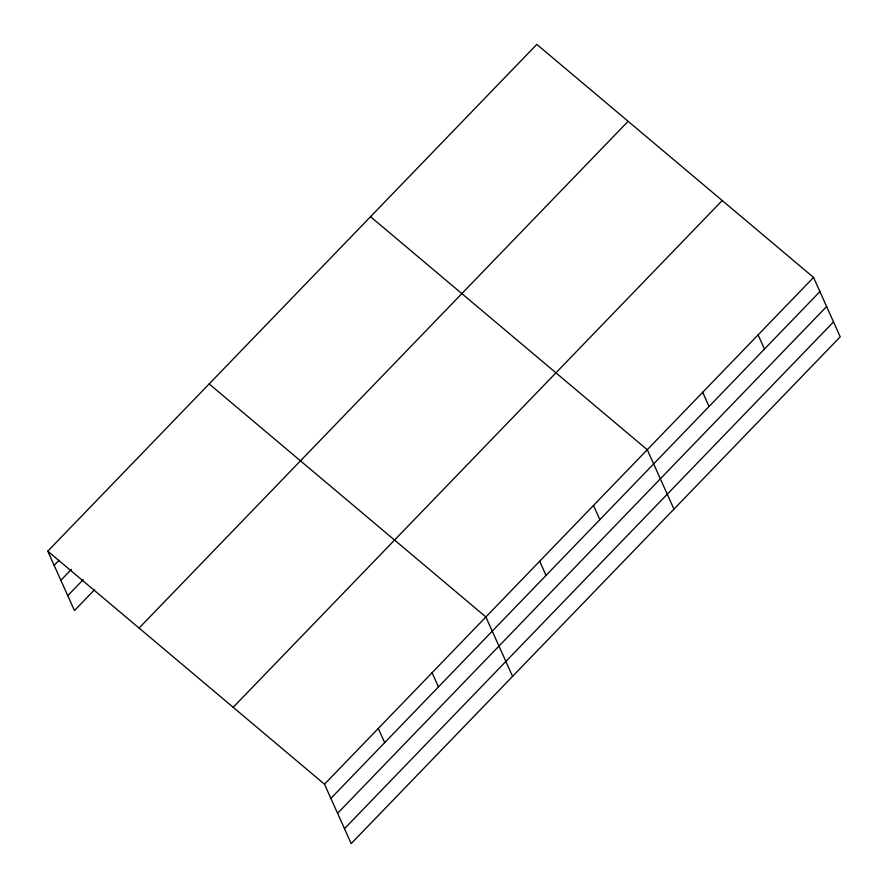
<?xml version="1.0" encoding="UTF-8"?>
<svg xmlns="http://www.w3.org/2000/svg" width="888" height="888" viewBox="0 0 888 888"><rect width="100%" height="100%" fill="white"/><g stroke="black" fill="none" stroke-linecap="round" stroke-linejoin="round"><path stroke-width="1.33" d="M47.774 551.182L536.807 44.4L813.541 277.433L840.226 336.818L351.193 843.6L324.497 784.204L47.774 551.182L74.459 610.567L94.639 589.665M54.146 565.356L58.952 560.372M60.85 580.275L71.417 569.33M67.754 595.648L83.128 579.72M139.094 628.071L628.127 121.301M233.178 707.303L722.21 200.533M324.497 784.204L813.541 277.433M330.88 798.39L819.913 291.608M337.584 813.308L826.617 306.526M344.489 828.682L833.521 321.9M370.529 216.705L647.263 449.739L673.959 509.124M209.157 383.938L485.88 616.971L512.576 676.367M758.108 334.865L764.479 349.04M702.686 392.296L709.057 406.482M593.473 505.483L599.844 519.658M539.682 561.227L546.053 575.402M432.09 672.716L438.461 686.89M378.299 728.46L384.671 742.645"/></g></svg>
